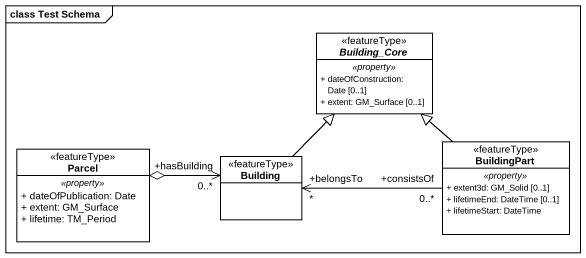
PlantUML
@startuml
mainframe class Test Schema
hide circle
hide empty members
skinparam classAttributeIconSize 0
abstract class Building_Core <<featureType>> {
  .. <<property>> ..
  + dateOfConstruction: Date [0..1]
  + extent: GM_Surface [0..1]
}
class Parcel <<featureType>> {
  .. <<property>> ..
  + dateOfPublication: Date
  + extent: GM_Surface
  + lifetime: TM_Period
}
class Building <<featureType>>
class BuildingPart <<featureType>> {
  .. <<property>> ..
  + extent3d: GM_Solid [0..1]
  + lifetimeEnd: DateTime [0..1]
  + lifetimeStart: DateTime
}
Parcel o-right-> "+hasBuilding\n0..*" Building
Building -up-|> Building_Core
BuildingPart -up-|> Building_Core
BuildingPart "+consistsOf\n0..*" -left-> "+belongsTo\n*" Building
@enduml
